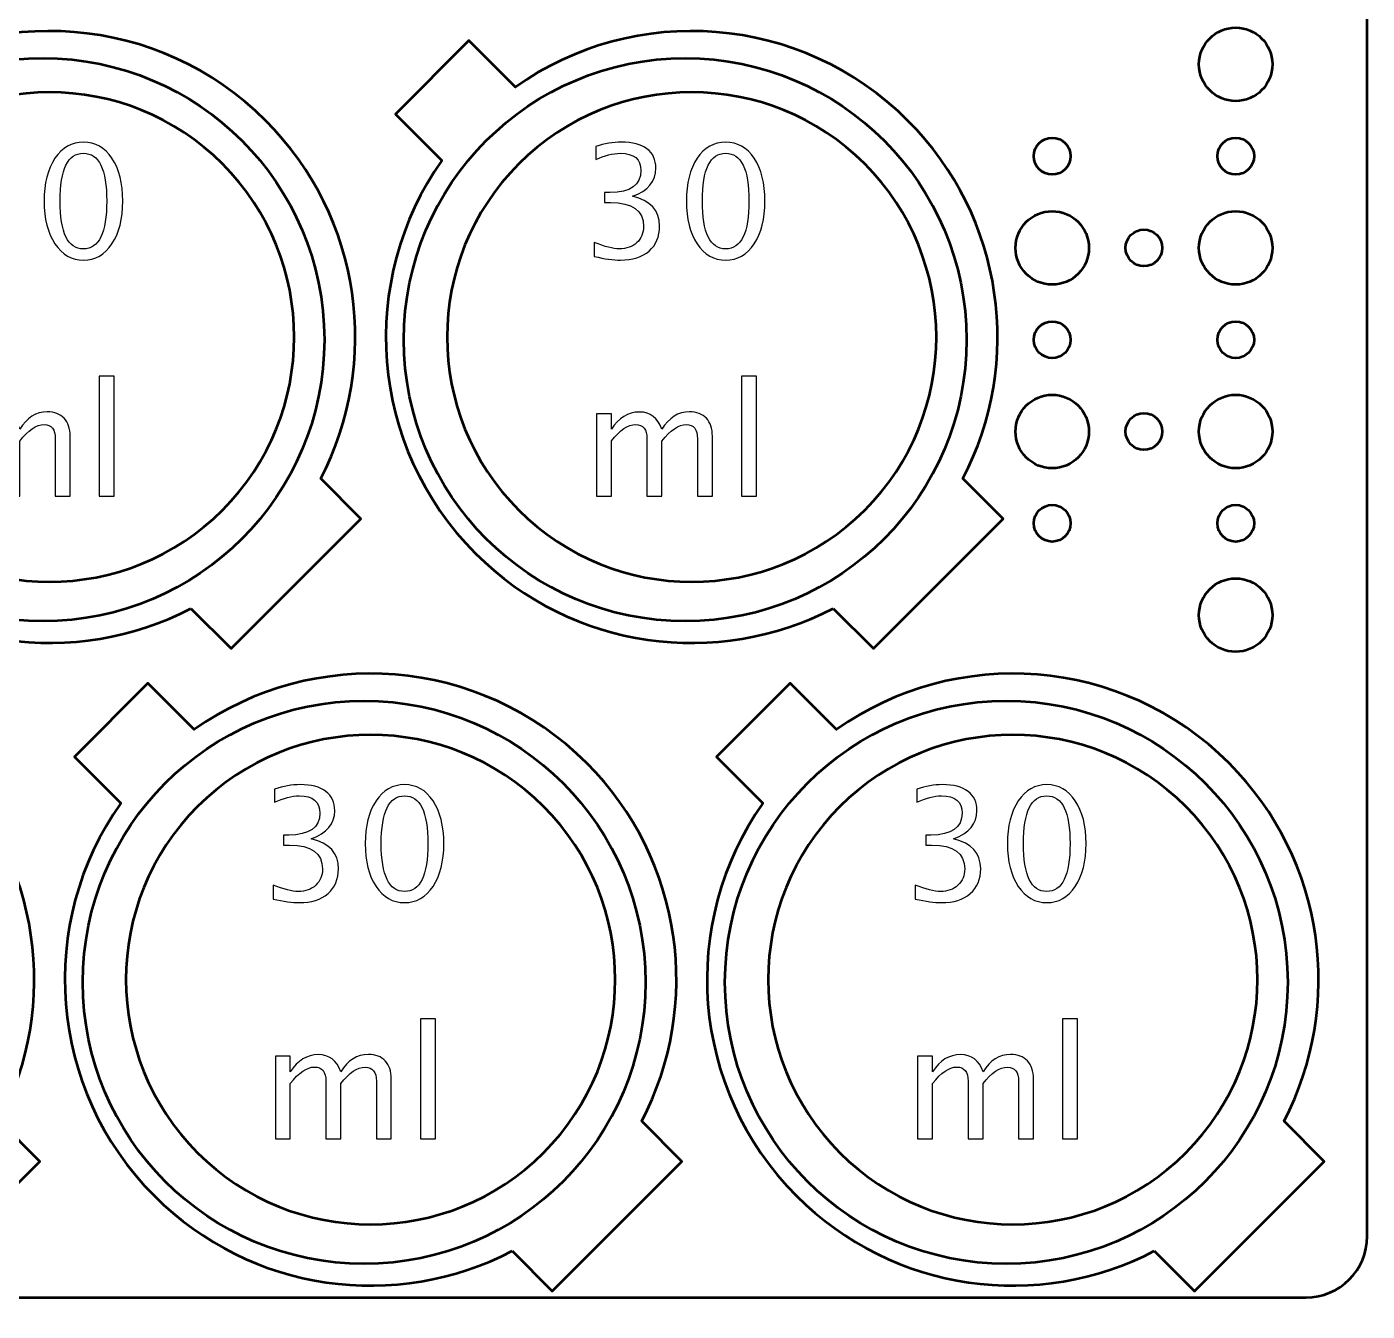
# Model space of a CAD drawing. Header units: centimetres. Extents: x -10.8 to 10.8, y -23.8 to 23.9.
# Drawn here: x -0.13 to 10.82, y 8 to 18.49 of the extents above; entities that cross this region are included whole.
import ezdxf

# ---------------------------------------------------------------- set-up
doc = ezdxf.new("R2010")
doc.units = ezdxf.units.CM
doc.header["$MEASUREMENT"] = 0
doc.layers.add('Layer 1', color=7, linetype='Continuous')

msp = doc.modelspace()

# ---------------------------------------------------------------- linework, layer by layer
at = {"layer": 'Layer 1', "lineweight": 53}
for centre, major_axis in [((9.75, 18.1875), (0, 0.3)), ((0, 15.9375), (0, 2.3)), ((5.25, 15.9375), (0, 2.3)), ((8.25, 17.4375), (0, 0.15)), ((9.75, 17.4375), (0, 0.15)), ((8.25, 16.6875), (0, 0.3)), ((9.75, 16.6875), (0, 0.3)), ((9, 16.6875), (0, 0.15)), ((8.25, 15.9375), (0, 0.15)), ((9.75, 15.9375), (0, 0.15)), ((8.25, 15.1875), (0, 0.3)), ((9.75, 15.1875), (0, 0.3)), ((9, 15.1875), (0, 0.15)), ((8.25, 14.4375), (0, 0.15)), ((9.75, 14.4375), (0, 0.15)), ((9.75, 13.6875), (0, 0.3)), ((2.625, 10.6875), (0, 2.3)), ((7.875, 10.6875), (0, 2.3))]:
    msp.add_ellipse(centre, major_axis=major_axis, ratio=1, dxfattribs=at)
msp.add_open_spline([(-10.825, 8.6125), (-10.825, 8.6125), (-10.825, 23.2625), (-10.825, 23.2625), (-10.825, 23.2625), (-10.825, 23.53864), (-10.60114, 23.7625), (-10.325, 23.7625), (-10.325, 23.7625), (-10.325, 23.7625), (10.325, 23.7625), (10.325, 23.7625), (10.325, 23.7625), (10.60114, 23.7625), (10.825, 23.53864), (10.825, 23.2625), (10.825, 23.2625), (10.825, 23.2625), (10.825, 8.6125), (10.825, 8.6125), (10.825, 8.6125), (10.825, 8.33636), (10.60114, 8.1125), (10.325, 8.1125), (10.325, 8.1125), (10.325, 8.1125), (-10.325, 8.1125), (-10.325, 8.1125), (-10.325, 8.1125), (-10.60114, 8.1125), (-10.825, 8.33636), (-10.825, 8.6125)], degree=3, knots=[0, 0, 0, 0, 0.11111111, 0.11111111, 0.11111111, 0.11111111, 0.22222222, 0.22222222, 0.22222222, 0.22222222, 0.33333333, 0.33333333, 0.33333333, 0.33333333, 0.44444444, 0.44444444, 0.44444444, 0.44444444, 0.55555556, 0.55555556, 0.55555556, 0.55555556, 0.66666667, 0.66666667, 0.66666667, 0.66666667, 0.77777778, 0.77777778, 0.77777778, 0.77777778, 1, 1, 1, 1], dxfattribs=at)
at = {"layer": 'Layer 1', "color": 4, "lineweight": 53}
for points, knots in [([(1.20948, 13.74236), (0.26702, 13.25044), (-0.9232, 13.40016), (-1.71473, 14.1917), (-1.71473, 14.1917), (-2.58859, 15.06556), (-2.68015, 16.42531), (-1.9897, 17.40116), (-1.9897, 17.40116), (-1.9897, 17.40116), (-2.36881, 17.78027), (-2.36881, 17.78027), (-2.36881, 17.78027), (-2.36881, 17.78027), (-1.76777, 18.38131), (-1.76777, 18.38131), (-1.76777, 18.38131), (-1.76777, 18.38131), (-1.38866, 18.0022), (-1.38866, 18.0022), (-1.38866, 18.0022), (-0.41281, 18.69265), (0.94694, 18.60109), (1.8208, 17.72723), (1.8208, 17.72723), (2.61234, 16.9357), (2.76206, 15.74548), (2.27014, 14.80302), (2.27014, 14.80302), (2.27014, 14.80302), (2.59862, 14.47454), (2.59862, 14.47454), (2.59862, 14.47454), (2.59862, 14.47454), (1.53796, 13.41388), (1.53796, 13.41388), (1.53796, 13.41388), (1.53796, 13.41388), (1.20948, 13.74236), (1.20948, 13.74236)], [0, 0, 0, 0, 0.09090909, 0.09090909, 0.09090909, 0.09090909, 0.18181818, 0.18181818, 0.18181818, 0.18181818, 0.27272727, 0.27272727, 0.27272727, 0.27272727, 0.36363636, 0.36363636, 0.36363636, 0.36363636, 0.45454545, 0.45454545, 0.45454545, 0.45454545, 0.54545455, 0.54545455, 0.54545455, 0.54545455, 0.63636364, 0.63636364, 0.63636364, 0.63636364, 0.72727273, 0.72727273, 0.72727273, 0.72727273, 0.81818182, 0.81818182, 0.81818182, 0.81818182, 1, 1, 1, 1]), ([(6.45948, 13.74236), (5.51702, 13.25044), (4.3268, 13.40016), (3.53527, 14.1917), (3.53527, 14.1917), (2.66141, 15.06556), (2.56985, 16.42531), (3.2603, 17.40116), (3.2603, 17.40116), (3.2603, 17.40116), (2.88119, 17.78027), (2.88119, 17.78027), (2.88119, 17.78027), (2.88119, 17.78027), (3.48223, 18.38131), (3.48223, 18.38131), (3.48223, 18.38131), (3.48223, 18.38131), (3.86134, 18.0022), (3.86134, 18.0022), (3.86134, 18.0022), (4.83719, 18.69265), (6.19694, 18.60109), (7.0708, 17.72723), (7.0708, 17.72723), (7.86234, 16.9357), (8.01206, 15.74548), (7.52014, 14.80302), (7.52014, 14.80302), (7.52014, 14.80302), (7.84862, 14.47454), (7.84862, 14.47454), (7.84862, 14.47454), (7.84862, 14.47454), (6.78796, 13.41388), (6.78796, 13.41388), (6.78796, 13.41388), (6.78796, 13.41388), (6.45948, 13.74236), (6.45948, 13.74236)], [0, 0, 0, 0, 0.09090909, 0.09090909, 0.09090909, 0.09090909, 0.18181818, 0.18181818, 0.18181818, 0.18181818, 0.27272727, 0.27272727, 0.27272727, 0.27272727, 0.36363636, 0.36363636, 0.36363636, 0.36363636, 0.45454545, 0.45454545, 0.45454545, 0.45454545, 0.54545455, 0.54545455, 0.54545455, 0.54545455, 0.63636364, 0.63636364, 0.63636364, 0.63636364, 0.72727273, 0.72727273, 0.72727273, 0.72727273, 0.81818182, 0.81818182, 0.81818182, 0.81818182, 1, 1, 1, 1]), ([(1.46725, 14.54525), (0.6862, 13.76421), (-0.58013, 13.76421), (-1.36118, 14.54525), (-1.36118, 14.54525), (-2.14223, 15.3263), (-2.14223, 16.59263), (-1.36118, 17.37368), (-1.36118, 17.37368), (-0.58013, 18.15473), (0.6862, 18.15473), (1.46725, 17.37368), (1.46725, 17.37368), (2.24829, 16.59263), (2.24829, 15.3263), (1.46725, 14.54525)], [0, 0, 0, 0, 0.2, 0.2, 0.2, 0.2, 0.4, 0.4, 0.4, 0.4, 0.6, 0.6, 0.6, 0.6, 1, 1, 1, 1]), ([(6.71725, 14.54525), (5.9362, 13.76421), (4.66987, 13.76421), (3.88882, 14.54525), (3.88882, 14.54525), (3.10777, 15.3263), (3.10777, 16.59263), (3.88882, 17.37368), (3.88882, 17.37368), (4.66987, 18.15473), (5.9362, 18.15473), (6.71725, 17.37368), (6.71725, 17.37368), (7.49829, 16.59263), (7.49829, 15.3263), (6.71725, 14.54525)], [0, 0, 0, 0, 0.2, 0.2, 0.2, 0.2, 0.4, 0.4, 0.4, 0.4, 0.6, 0.6, 0.6, 0.6, 1, 1, 1, 1]), ([(-1.41552, 8.49236), (-2.35798, 8.00044), (-3.5482, 8.15016), (-4.33973, 8.9417), (-4.33973, 8.9417), (-5.21359, 9.81556), (-5.30515, 11.17531), (-4.6147, 12.15116), (-4.6147, 12.15116), (-4.6147, 12.15116), (-4.99381, 12.53027), (-4.99381, 12.53027), (-4.99381, 12.53027), (-4.99381, 12.53027), (-4.39277, 13.13131), (-4.39277, 13.13131), (-4.39277, 13.13131), (-4.39277, 13.13131), (-4.01366, 12.7522), (-4.01366, 12.7522), (-4.01366, 12.7522), (-3.03781, 13.44265), (-1.67806, 13.35109), (-0.8042, 12.47723), (-0.8042, 12.47723), (-0.01266, 11.6857), (0.13706, 10.49548), (-0.35486, 9.55302), (-0.35486, 9.55302), (-0.35486, 9.55302), (-0.02638, 9.22454), (-0.02638, 9.22454), (-0.02638, 9.22454), (-0.02638, 9.22454), (-1.08704, 8.16388), (-1.08704, 8.16388), (-1.08704, 8.16388), (-1.08704, 8.16388), (-1.41552, 8.49236), (-1.41552, 8.49236)], [0, 0, 0, 0, 0.09090909, 0.09090909, 0.09090909, 0.09090909, 0.18181818, 0.18181818, 0.18181818, 0.18181818, 0.27272727, 0.27272727, 0.27272727, 0.27272727, 0.36363636, 0.36363636, 0.36363636, 0.36363636, 0.45454545, 0.45454545, 0.45454545, 0.45454545, 0.54545455, 0.54545455, 0.54545455, 0.54545455, 0.63636364, 0.63636364, 0.63636364, 0.63636364, 0.72727273, 0.72727273, 0.72727273, 0.72727273, 0.81818182, 0.81818182, 0.81818182, 0.81818182, 1, 1, 1, 1]), ([(3.83448, 8.49236), (2.89202, 8.00044), (1.7018, 8.15016), (0.91027, 8.9417), (0.91027, 8.9417), (0.03641, 9.81556), (-0.05515, 11.17531), (0.6353, 12.15116), (0.6353, 12.15116), (0.6353, 12.15116), (0.25619, 12.53027), (0.25619, 12.53027), (0.25619, 12.53027), (0.25619, 12.53027), (0.85723, 13.13131), (0.85723, 13.13131), (0.85723, 13.13131), (0.85723, 13.13131), (1.23634, 12.7522), (1.23634, 12.7522), (1.23634, 12.7522), (2.21219, 13.44265), (3.57194, 13.35109), (4.4458, 12.47723), (4.4458, 12.47723), (5.23734, 11.6857), (5.38706, 10.49548), (4.89514, 9.55302), (4.89514, 9.55302), (4.89514, 9.55302), (5.22362, 9.22454), (5.22362, 9.22454), (5.22362, 9.22454), (5.22362, 9.22454), (4.16296, 8.16388), (4.16296, 8.16388), (4.16296, 8.16388), (4.16296, 8.16388), (3.83448, 8.49236), (3.83448, 8.49236)], [0, 0, 0, 0, 0.09090909, 0.09090909, 0.09090909, 0.09090909, 0.18181818, 0.18181818, 0.18181818, 0.18181818, 0.27272727, 0.27272727, 0.27272727, 0.27272727, 0.36363636, 0.36363636, 0.36363636, 0.36363636, 0.45454545, 0.45454545, 0.45454545, 0.45454545, 0.54545455, 0.54545455, 0.54545455, 0.54545455, 0.63636364, 0.63636364, 0.63636364, 0.63636364, 0.72727273, 0.72727273, 0.72727273, 0.72727273, 0.81818182, 0.81818182, 0.81818182, 0.81818182, 1, 1, 1, 1]), ([(9.08448, 8.49236), (8.14202, 8.00044), (6.9518, 8.15016), (6.16027, 8.9417), (6.16027, 8.9417), (5.28641, 9.81556), (5.19485, 11.17531), (5.8853, 12.15116), (5.8853, 12.15116), (5.8853, 12.15116), (5.50619, 12.53027), (5.50619, 12.53027), (5.50619, 12.53027), (5.50619, 12.53027), (6.10723, 13.13131), (6.10723, 13.13131), (6.10723, 13.13131), (6.10723, 13.13131), (6.48634, 12.7522), (6.48634, 12.7522), (6.48634, 12.7522), (7.46219, 13.44265), (8.82194, 13.35109), (9.6958, 12.47723), (9.6958, 12.47723), (10.48734, 11.6857), (10.63706, 10.49548), (10.14514, 9.55302), (10.14514, 9.55302), (10.14514, 9.55302), (10.47362, 9.22454), (10.47362, 9.22454), (10.47362, 9.22454), (10.47362, 9.22454), (9.41296, 8.16388), (9.41296, 8.16388), (9.41296, 8.16388), (9.41296, 8.16388), (9.08448, 8.49236), (9.08448, 8.49236)], [0, 0, 0, 0, 0.09090909, 0.09090909, 0.09090909, 0.09090909, 0.18181818, 0.18181818, 0.18181818, 0.18181818, 0.27272727, 0.27272727, 0.27272727, 0.27272727, 0.36363636, 0.36363636, 0.36363636, 0.36363636, 0.45454545, 0.45454545, 0.45454545, 0.45454545, 0.54545455, 0.54545455, 0.54545455, 0.54545455, 0.63636364, 0.63636364, 0.63636364, 0.63636364, 0.72727273, 0.72727273, 0.72727273, 0.72727273, 0.81818182, 0.81818182, 0.81818182, 0.81818182, 1, 1, 1, 1]), ([(4.09225, 9.29525), (3.3112, 8.51421), (2.04487, 8.51421), (1.26382, 9.29525), (1.26382, 9.29525), (0.48277, 10.0763), (0.48277, 11.34263), (1.26382, 12.12368), (1.26382, 12.12368), (2.04487, 12.90473), (3.3112, 12.90473), (4.09225, 12.12368), (4.09225, 12.12368), (4.87329, 11.34263), (4.87329, 10.0763), (4.09225, 9.29525)], [0, 0, 0, 0, 0.2, 0.2, 0.2, 0.2, 0.4, 0.4, 0.4, 0.4, 0.6, 0.6, 0.6, 0.6, 1, 1, 1, 1]), ([(9.34225, 9.29525), (8.5612, 8.51421), (7.29487, 8.51421), (6.51382, 9.29525), (6.51382, 9.29525), (5.73277, 10.0763), (5.73277, 11.34263), (6.51382, 12.12368), (6.51382, 12.12368), (7.29487, 12.90473), (8.5612, 12.90473), (9.34225, 12.12368), (9.34225, 12.12368), (10.12329, 11.34263), (10.12329, 10.0763), (9.34225, 9.29525)], [0, 0, 0, 0, 0.2, 0.2, 0.2, 0.2, 0.4, 0.4, 0.4, 0.4, 0.6, 0.6, 0.6, 0.6, 1, 1, 1, 1])]:
    msp.add_open_spline(points, degree=3, knots=knots, dxfattribs=at)
at = {"layer": 'Layer 1', "color": 4}
for points, knots in [([(0.33049, 16.58831), (0.23418, 16.58831), (0.1565, 16.63255), (0.09766, 16.72081), (0.09766, 16.72081), (0.0386, 16.80908), (0.00918, 16.9255), (0.00918, 17.07028), (0.00918, 17.07028), (0.00918, 17.21506), (0.0386, 17.33147), (0.09766, 17.41974), (0.09766, 17.41974), (0.1565, 17.508), (0.23418, 17.55224), (0.33049, 17.55224), (0.33049, 17.55224), (0.42722, 17.55224), (0.5049, 17.50821), (0.56375, 17.42016), (0.56375, 17.42016), (0.62238, 17.33211), (0.6518, 17.21548), (0.6518, 17.07028), (0.6518, 17.07028), (0.6518, 16.9255), (0.62238, 16.80908), (0.56375, 16.72081), (0.56375, 16.72081), (0.5049, 16.63255), (0.42722, 16.58831), (0.33049, 16.58831)], [0, 0, 0, 0, 0.11111111, 0.11111111, 0.11111111, 0.11111111, 0.22222222, 0.22222222, 0.22222222, 0.22222222, 0.33333333, 0.33333333, 0.33333333, 0.33333333, 0.44444444, 0.44444444, 0.44444444, 0.44444444, 0.55555556, 0.55555556, 0.55555556, 0.55555556, 0.66666667, 0.66666667, 0.66666667, 0.66666667, 0.77777778, 0.77777778, 0.77777778, 0.77777778, 1, 1, 1, 1]), ([(4.50565, 16.61752), (4.50565, 16.61752), (4.50565, 16.73182), (4.50565, 16.73182), (4.50565, 16.73182), (4.59286, 16.69711), (4.66123, 16.67975), (4.71139, 16.67975), (4.71139, 16.67975), (4.77045, 16.67975), (4.81807, 16.69668), (4.85469, 16.73076), (4.85469, 16.73076), (4.89131, 16.76484), (4.90951, 16.80929), (4.90951, 16.8639), (4.90951, 16.8639), (4.90951, 16.99344), (4.81934, 17.05821), (4.639, 17.05821), (4.639, 17.05821), (4.639, 17.05821), (4.59074, 17.05821), (4.59074, 17.05821), (4.59074, 17.05821), (4.59074, 17.05821), (4.59074, 17.14013), (4.59074, 17.14013), (4.59074, 17.14013), (4.59074, 17.14013), (4.6335, 17.14076), (4.6335, 17.14076), (4.6335, 17.14076), (4.80304, 17.14076), (4.88792, 17.20045), (4.88792, 17.32004), (4.88792, 17.32004), (4.88792, 17.41381), (4.83162, 17.4608), (4.71922, 17.4608), (4.71922, 17.4608), (4.6589, 17.4608), (4.59201, 17.44344), (4.51835, 17.40873), (4.51835, 17.40873), (4.51835, 17.40873), (4.51835, 17.51541), (4.51835, 17.51541), (4.51835, 17.51541), (4.59053, 17.53996), (4.66017, 17.55224), (4.72705, 17.55224), (4.72705, 17.55224), (4.81807, 17.55224), (4.88813, 17.53404), (4.93682, 17.49763), (4.93682, 17.49763), (4.9855, 17.46144), (5.00984, 17.40873), (5.00984, 17.33973), (5.00984, 17.33973), (5.00984, 17.23199), (4.94613, 17.15515), (4.81849, 17.10943), (4.81849, 17.10943), (4.96645, 17.07493), (5.04032, 16.99386), (5.04032, 16.86581), (5.04032, 16.86581), (5.04032, 16.77945), (5.01175, 16.7115), (4.95481, 16.66218), (4.95481, 16.66218), (4.89787, 16.61286), (4.81955, 16.58831), (4.72007, 16.58831), (4.72007, 16.58831), (4.66334, 16.58831), (4.59201, 16.59805), (4.50565, 16.61752)], [0, 0, 0, 0, 0.04761905, 0.04761905, 0.04761905, 0.04761905, 0.0952381, 0.0952381, 0.0952381, 0.0952381, 0.14285714, 0.14285714, 0.14285714, 0.14285714, 0.19047619, 0.19047619, 0.19047619, 0.19047619, 0.23809524, 0.23809524, 0.23809524, 0.23809524, 0.28571429, 0.28571429, 0.28571429, 0.28571429, 0.33333333, 0.33333333, 0.33333333, 0.33333333, 0.38095238, 0.38095238, 0.38095238, 0.38095238, 0.42857143, 0.42857143, 0.42857143, 0.42857143, 0.47619048, 0.47619048, 0.47619048, 0.47619048, 0.52380952, 0.52380952, 0.52380952, 0.52380952, 0.57142857, 0.57142857, 0.57142857, 0.57142857, 0.61904762, 0.61904762, 0.61904762, 0.61904762, 0.66666667, 0.66666667, 0.66666667, 0.66666667, 0.71428571, 0.71428571, 0.71428571, 0.71428571, 0.76190476, 0.76190476, 0.76190476, 0.76190476, 0.80952381, 0.80952381, 0.80952381, 0.80952381, 0.85714286, 0.85714286, 0.85714286, 0.85714286, 0.9047619, 0.9047619, 0.9047619, 0.9047619, 1, 1, 1, 1]), ([(5.58049, 16.58831), (5.48418, 16.58831), (5.4065, 16.63255), (5.34766, 16.72081), (5.34766, 16.72081), (5.2886, 16.80908), (5.25918, 16.9255), (5.25918, 17.07028), (5.25918, 17.07028), (5.25918, 17.21506), (5.2886, 17.33147), (5.34766, 17.41974), (5.34766, 17.41974), (5.4065, 17.508), (5.48418, 17.55224), (5.58049, 17.55224), (5.58049, 17.55224), (5.67722, 17.55224), (5.7549, 17.50821), (5.81375, 17.42016), (5.81375, 17.42016), (5.87238, 17.33211), (5.9018, 17.21548), (5.9018, 17.07028), (5.9018, 17.07028), (5.9018, 16.9255), (5.87238, 16.80908), (5.81375, 16.72081), (5.81375, 16.72081), (5.7549, 16.63255), (5.67722, 16.58831), (5.58049, 16.58831)], [0, 0, 0, 0, 0.11111111, 0.11111111, 0.11111111, 0.11111111, 0.22222222, 0.22222222, 0.22222222, 0.22222222, 0.33333333, 0.33333333, 0.33333333, 0.33333333, 0.44444444, 0.44444444, 0.44444444, 0.44444444, 0.55555556, 0.55555556, 0.55555556, 0.55555556, 0.66666667, 0.66666667, 0.66666667, 0.66666667, 0.77777778, 0.77777778, 0.77777778, 0.77777778, 1, 1, 1, 1]), ([(0.33028, 16.67975), (0.45749, 16.67975), (0.52099, 16.80993), (0.52099, 17.07028), (0.52099, 17.07028), (0.52099, 17.33063), (0.45749, 17.4608), (0.33028, 17.4608), (0.33028, 17.4608), (0.20349, 17.4608), (0.13999, 17.33063), (0.13999, 17.07028), (0.13999, 17.07028), (0.13999, 16.80993), (0.20349, 16.67975), (0.33028, 16.67975)], [0, 0, 0, 0, 0.2, 0.2, 0.2, 0.2, 0.4, 0.4, 0.4, 0.4, 0.6, 0.6, 0.6, 0.6, 1, 1, 1, 1]), ([(5.58028, 16.67975), (5.70749, 16.67975), (5.77099, 16.80993), (5.77099, 17.07028), (5.77099, 17.07028), (5.77099, 17.33063), (5.70749, 17.4608), (5.58028, 17.4608), (5.58028, 17.4608), (5.45349, 17.4608), (5.38999, 17.33063), (5.38999, 17.07028), (5.38999, 17.07028), (5.38999, 16.80993), (5.45349, 16.67975), (5.58028, 16.67975)], [0, 0, 0, 0, 0.2, 0.2, 0.2, 0.2, 0.4, 0.4, 0.4, 0.4, 0.6, 0.6, 0.6, 0.6, 1, 1, 1, 1]), ([(0.46045, 14.6596), (0.46045, 14.6596), (0.46045, 15.63877), (0.46045, 15.63877), (0.46045, 15.63877), (0.46045, 15.63877), (0.58237, 15.63877), (0.58237, 15.63877), (0.58237, 15.63877), (0.58237, 15.63877), (0.58237, 14.6596), (0.58237, 14.6596), (0.58237, 14.6596), (0.58237, 14.6596), (0.46045, 14.6596), (0.46045, 14.6596)], [0, 0, 0, 0, 0.2, 0.2, 0.2, 0.2, 0.4, 0.4, 0.4, 0.4, 0.6, 0.6, 0.6, 0.6, 1, 1, 1, 1]), ([(5.71045, 14.6596), (5.71045, 14.6596), (5.71045, 15.63877), (5.71045, 15.63877), (5.71045, 15.63877), (5.71045, 15.63877), (5.83237, 15.63877), (5.83237, 15.63877), (5.83237, 15.63877), (5.83237, 15.63877), (5.83237, 14.6596), (5.83237, 14.6596), (5.83237, 14.6596), (5.83237, 14.6596), (5.71045, 14.6596), (5.71045, 14.6596)], [0, 0, 0, 0, 0.2, 0.2, 0.2, 0.2, 0.4, 0.4, 0.4, 0.4, 0.6, 0.6, 0.6, 0.6, 1, 1, 1, 1]), ([(-0.72531, 14.6596), (-0.72531, 14.6596), (-0.72531, 15.3327), (-0.72531, 15.3327), (-0.72531, 15.3327), (-0.72531, 15.3327), (-0.60339, 15.3327), (-0.60339, 15.3327), (-0.60339, 15.3327), (-0.60339, 15.3327), (-0.60339, 15.20549), (-0.60339, 15.20549), (-0.60339, 15.20549), (-0.54391, 15.29968), (-0.46771, 15.34667), (-0.37437, 15.34667), (-0.37437, 15.34667), (-0.28441, 15.34667), (-0.22324, 15.29968), (-0.19064, 15.20549), (-0.19064, 15.20549), (-0.13285, 15.30053), (-0.0575, 15.34794), (0.035, 15.34794), (0.035, 15.34794), (0.09405, 15.34794), (0.13998, 15.33058), (0.17279, 15.29566), (0.17279, 15.29566), (0.2056, 15.26073), (0.22211, 15.21184), (0.22211, 15.14897), (0.22211, 15.14897), (0.22211, 15.14897), (0.22211, 14.6596), (0.22211, 14.6596), (0.22211, 14.6596), (0.22211, 14.6596), (0.10019, 14.6596), (0.10019, 14.6596), (0.10019, 14.6596), (0.10019, 14.6596), (0.10019, 15.12887), (0.10019, 15.12887), (0.10019, 15.12887), (0.10019, 15.20549), (0.06971, 15.2438), (0.00875, 15.2438), (0.00875, 15.2438), (-0.05454, 15.2438), (-0.121, 15.19914), (-0.19064, 15.1096), (-0.19064, 15.1096), (-0.19064, 15.1096), (-0.19064, 14.6596), (-0.19064, 14.6596), (-0.19064, 14.6596), (-0.19064, 14.6596), (-0.31256, 14.6596), (-0.31256, 14.6596), (-0.31256, 14.6596), (-0.31256, 14.6596), (-0.31256, 15.12929), (-0.31256, 15.12929), (-0.31256, 15.12929), (-0.31256, 15.20655), (-0.34346, 15.24507), (-0.40548, 15.24507), (-0.40548, 15.24507), (-0.46708, 15.24507), (-0.53312, 15.2002), (-0.60339, 15.11024), (-0.60339, 15.11024), (-0.60339, 15.11024), (-0.60339, 14.6596), (-0.60339, 14.6596), (-0.60339, 14.6596), (-0.60339, 14.6596), (-0.72531, 14.6596), (-0.72531, 14.6596)], [0, 0, 0, 0, 0.04761905, 0.04761905, 0.04761905, 0.04761905, 0.0952381, 0.0952381, 0.0952381, 0.0952381, 0.14285714, 0.14285714, 0.14285714, 0.14285714, 0.19047619, 0.19047619, 0.19047619, 0.19047619, 0.23809524, 0.23809524, 0.23809524, 0.23809524, 0.28571429, 0.28571429, 0.28571429, 0.28571429, 0.33333333, 0.33333333, 0.33333333, 0.33333333, 0.38095238, 0.38095238, 0.38095238, 0.38095238, 0.42857143, 0.42857143, 0.42857143, 0.42857143, 0.47619048, 0.47619048, 0.47619048, 0.47619048, 0.52380952, 0.52380952, 0.52380952, 0.52380952, 0.57142857, 0.57142857, 0.57142857, 0.57142857, 0.61904762, 0.61904762, 0.61904762, 0.61904762, 0.66666667, 0.66666667, 0.66666667, 0.66666667, 0.71428571, 0.71428571, 0.71428571, 0.71428571, 0.76190476, 0.76190476, 0.76190476, 0.76190476, 0.80952381, 0.80952381, 0.80952381, 0.80952381, 0.85714286, 0.85714286, 0.85714286, 0.85714286, 0.9047619, 0.9047619, 0.9047619, 0.9047619, 1, 1, 1, 1]), ([(4.52469, 14.6596), (4.52469, 14.6596), (4.52469, 15.3327), (4.52469, 15.3327), (4.52469, 15.3327), (4.52469, 15.3327), (4.64661, 15.3327), (4.64661, 15.3327), (4.64661, 15.3327), (4.64661, 15.3327), (4.64661, 15.20549), (4.64661, 15.20549), (4.64661, 15.20549), (4.70609, 15.29968), (4.78229, 15.34667), (4.87563, 15.34667), (4.87563, 15.34667), (4.96559, 15.34667), (5.02676, 15.29968), (5.05936, 15.20549), (5.05936, 15.20549), (5.11715, 15.30053), (5.1925, 15.34794), (5.285, 15.34794), (5.285, 15.34794), (5.34405, 15.34794), (5.38998, 15.33058), (5.42279, 15.29566), (5.42279, 15.29566), (5.4556, 15.26073), (5.47211, 15.21184), (5.47211, 15.14897), (5.47211, 15.14897), (5.47211, 15.14897), (5.47211, 14.6596), (5.47211, 14.6596), (5.47211, 14.6596), (5.47211, 14.6596), (5.35019, 14.6596), (5.35019, 14.6596), (5.35019, 14.6596), (5.35019, 14.6596), (5.35019, 15.12887), (5.35019, 15.12887), (5.35019, 15.12887), (5.35019, 15.20549), (5.31971, 15.2438), (5.25875, 15.2438), (5.25875, 15.2438), (5.19546, 15.2438), (5.129, 15.19914), (5.05936, 15.1096), (5.05936, 15.1096), (5.05936, 15.1096), (5.05936, 14.6596), (5.05936, 14.6596), (5.05936, 14.6596), (5.05936, 14.6596), (4.93744, 14.6596), (4.93744, 14.6596), (4.93744, 14.6596), (4.93744, 14.6596), (4.93744, 15.12929), (4.93744, 15.12929), (4.93744, 15.12929), (4.93744, 15.20655), (4.90654, 15.24507), (4.84452, 15.24507), (4.84452, 15.24507), (4.78292, 15.24507), (4.71688, 15.2002), (4.64661, 15.11024), (4.64661, 15.11024), (4.64661, 15.11024), (4.64661, 14.6596), (4.64661, 14.6596), (4.64661, 14.6596), (4.64661, 14.6596), (4.52469, 14.6596), (4.52469, 14.6596)], [0, 0, 0, 0, 0.04761905, 0.04761905, 0.04761905, 0.04761905, 0.0952381, 0.0952381, 0.0952381, 0.0952381, 0.14285714, 0.14285714, 0.14285714, 0.14285714, 0.19047619, 0.19047619, 0.19047619, 0.19047619, 0.23809524, 0.23809524, 0.23809524, 0.23809524, 0.28571429, 0.28571429, 0.28571429, 0.28571429, 0.33333333, 0.33333333, 0.33333333, 0.33333333, 0.38095238, 0.38095238, 0.38095238, 0.38095238, 0.42857143, 0.42857143, 0.42857143, 0.42857143, 0.47619048, 0.47619048, 0.47619048, 0.47619048, 0.52380952, 0.52380952, 0.52380952, 0.52380952, 0.57142857, 0.57142857, 0.57142857, 0.57142857, 0.61904762, 0.61904762, 0.61904762, 0.61904762, 0.66666667, 0.66666667, 0.66666667, 0.66666667, 0.71428571, 0.71428571, 0.71428571, 0.71428571, 0.76190476, 0.76190476, 0.76190476, 0.76190476, 0.80952381, 0.80952381, 0.80952381, 0.80952381, 0.85714286, 0.85714286, 0.85714286, 0.85714286, 0.9047619, 0.9047619, 0.9047619, 0.9047619, 1, 1, 1, 1]), ([(1.88065, 11.36752), (1.88065, 11.36752), (1.88065, 11.48182), (1.88065, 11.48182), (1.88065, 11.48182), (1.96786, 11.44711), (2.03623, 11.42975), (2.08639, 11.42975), (2.08639, 11.42975), (2.14545, 11.42975), (2.19307, 11.44668), (2.22969, 11.48076), (2.22969, 11.48076), (2.26631, 11.51484), (2.28451, 11.55929), (2.28451, 11.6139), (2.28451, 11.6139), (2.28451, 11.74344), (2.19434, 11.80821), (2.014, 11.80821), (2.014, 11.80821), (2.014, 11.80821), (1.96574, 11.80821), (1.96574, 11.80821), (1.96574, 11.80821), (1.96574, 11.80821), (1.96574, 11.89013), (1.96574, 11.89013), (1.96574, 11.89013), (1.96574, 11.89013), (2.0085, 11.89076), (2.0085, 11.89076), (2.0085, 11.89076), (2.17804, 11.89076), (2.26292, 11.95045), (2.26292, 12.07004), (2.26292, 12.07004), (2.26292, 12.16381), (2.20662, 12.2108), (2.09422, 12.2108), (2.09422, 12.2108), (2.0339, 12.2108), (1.96701, 12.19344), (1.89335, 12.15873), (1.89335, 12.15873), (1.89335, 12.15873), (1.89335, 12.26541), (1.89335, 12.26541), (1.89335, 12.26541), (1.96553, 12.28996), (2.03517, 12.30224), (2.10205, 12.30224), (2.10205, 12.30224), (2.19307, 12.30224), (2.26313, 12.28404), (2.31182, 12.24763), (2.31182, 12.24763), (2.3605, 12.21144), (2.38484, 12.15873), (2.38484, 12.08973), (2.38484, 12.08973), (2.38484, 11.98199), (2.32113, 11.90515), (2.19349, 11.85943), (2.19349, 11.85943), (2.34145, 11.82493), (2.41532, 11.74386), (2.41532, 11.61581), (2.41532, 11.61581), (2.41532, 11.52945), (2.38675, 11.4615), (2.32981, 11.41218), (2.32981, 11.41218), (2.27287, 11.36286), (2.19455, 11.33831), (2.09507, 11.33831), (2.09507, 11.33831), (2.03834, 11.33831), (1.96701, 11.34805), (1.88065, 11.36752)], [0, 0, 0, 0, 0.04761905, 0.04761905, 0.04761905, 0.04761905, 0.0952381, 0.0952381, 0.0952381, 0.0952381, 0.14285714, 0.14285714, 0.14285714, 0.14285714, 0.19047619, 0.19047619, 0.19047619, 0.19047619, 0.23809524, 0.23809524, 0.23809524, 0.23809524, 0.28571429, 0.28571429, 0.28571429, 0.28571429, 0.33333333, 0.33333333, 0.33333333, 0.33333333, 0.38095238, 0.38095238, 0.38095238, 0.38095238, 0.42857143, 0.42857143, 0.42857143, 0.42857143, 0.47619048, 0.47619048, 0.47619048, 0.47619048, 0.52380952, 0.52380952, 0.52380952, 0.52380952, 0.57142857, 0.57142857, 0.57142857, 0.57142857, 0.61904762, 0.61904762, 0.61904762, 0.61904762, 0.66666667, 0.66666667, 0.66666667, 0.66666667, 0.71428571, 0.71428571, 0.71428571, 0.71428571, 0.76190476, 0.76190476, 0.76190476, 0.76190476, 0.80952381, 0.80952381, 0.80952381, 0.80952381, 0.85714286, 0.85714286, 0.85714286, 0.85714286, 0.9047619, 0.9047619, 0.9047619, 0.9047619, 1, 1, 1, 1]), ([(2.95549, 11.33831), (2.85918, 11.33831), (2.7815, 11.38255), (2.72266, 11.47081), (2.72266, 11.47081), (2.6636, 11.55908), (2.63418, 11.6755), (2.63418, 11.82028), (2.63418, 11.82028), (2.63418, 11.96506), (2.6636, 12.08147), (2.72266, 12.16974), (2.72266, 12.16974), (2.7815, 12.258), (2.85918, 12.30224), (2.95549, 12.30224), (2.95549, 12.30224), (3.05222, 12.30224), (3.1299, 12.25821), (3.18875, 12.17016), (3.18875, 12.17016), (3.24738, 12.08211), (3.2768, 11.96548), (3.2768, 11.82028), (3.2768, 11.82028), (3.2768, 11.6755), (3.24738, 11.55908), (3.18875, 11.47081), (3.18875, 11.47081), (3.1299, 11.38255), (3.05222, 11.33831), (2.95549, 11.33831)], [0, 0, 0, 0, 0.11111111, 0.11111111, 0.11111111, 0.11111111, 0.22222222, 0.22222222, 0.22222222, 0.22222222, 0.33333333, 0.33333333, 0.33333333, 0.33333333, 0.44444444, 0.44444444, 0.44444444, 0.44444444, 0.55555556, 0.55555556, 0.55555556, 0.55555556, 0.66666667, 0.66666667, 0.66666667, 0.66666667, 0.77777778, 0.77777778, 0.77777778, 0.77777778, 1, 1, 1, 1]), ([(7.13065, 11.36752), (7.13065, 11.36752), (7.13065, 11.48182), (7.13065, 11.48182), (7.13065, 11.48182), (7.21786, 11.44711), (7.28623, 11.42975), (7.33639, 11.42975), (7.33639, 11.42975), (7.39545, 11.42975), (7.44307, 11.44668), (7.47969, 11.48076), (7.47969, 11.48076), (7.51631, 11.51484), (7.53451, 11.55929), (7.53451, 11.6139), (7.53451, 11.6139), (7.53451, 11.74344), (7.44434, 11.80821), (7.264, 11.80821), (7.264, 11.80821), (7.264, 11.80821), (7.21574, 11.80821), (7.21574, 11.80821), (7.21574, 11.80821), (7.21574, 11.80821), (7.21574, 11.89013), (7.21574, 11.89013), (7.21574, 11.89013), (7.21574, 11.89013), (7.2585, 11.89076), (7.2585, 11.89076), (7.2585, 11.89076), (7.42804, 11.89076), (7.51292, 11.95045), (7.51292, 12.07004), (7.51292, 12.07004), (7.51292, 12.16381), (7.45662, 12.2108), (7.34422, 12.2108), (7.34422, 12.2108), (7.2839, 12.2108), (7.21701, 12.19344), (7.14335, 12.15873), (7.14335, 12.15873), (7.14335, 12.15873), (7.14335, 12.26541), (7.14335, 12.26541), (7.14335, 12.26541), (7.21553, 12.28996), (7.28517, 12.30224), (7.35205, 12.30224), (7.35205, 12.30224), (7.44307, 12.30224), (7.51313, 12.28404), (7.56182, 12.24763), (7.56182, 12.24763), (7.6105, 12.21144), (7.63484, 12.15873), (7.63484, 12.08973), (7.63484, 12.08973), (7.63484, 11.98199), (7.57113, 11.90515), (7.44349, 11.85943), (7.44349, 11.85943), (7.59145, 11.82493), (7.66532, 11.74386), (7.66532, 11.61581), (7.66532, 11.61581), (7.66532, 11.52945), (7.63675, 11.4615), (7.57981, 11.41218), (7.57981, 11.41218), (7.52287, 11.36286), (7.44455, 11.33831), (7.34507, 11.33831), (7.34507, 11.33831), (7.28834, 11.33831), (7.21701, 11.34805), (7.13065, 11.36752)], [0, 0, 0, 0, 0.04761905, 0.04761905, 0.04761905, 0.04761905, 0.0952381, 0.0952381, 0.0952381, 0.0952381, 0.14285714, 0.14285714, 0.14285714, 0.14285714, 0.19047619, 0.19047619, 0.19047619, 0.19047619, 0.23809524, 0.23809524, 0.23809524, 0.23809524, 0.28571429, 0.28571429, 0.28571429, 0.28571429, 0.33333333, 0.33333333, 0.33333333, 0.33333333, 0.38095238, 0.38095238, 0.38095238, 0.38095238, 0.42857143, 0.42857143, 0.42857143, 0.42857143, 0.47619048, 0.47619048, 0.47619048, 0.47619048, 0.52380952, 0.52380952, 0.52380952, 0.52380952, 0.57142857, 0.57142857, 0.57142857, 0.57142857, 0.61904762, 0.61904762, 0.61904762, 0.61904762, 0.66666667, 0.66666667, 0.66666667, 0.66666667, 0.71428571, 0.71428571, 0.71428571, 0.71428571, 0.76190476, 0.76190476, 0.76190476, 0.76190476, 0.80952381, 0.80952381, 0.80952381, 0.80952381, 0.85714286, 0.85714286, 0.85714286, 0.85714286, 0.9047619, 0.9047619, 0.9047619, 0.9047619, 1, 1, 1, 1]), ([(8.20549, 11.33831), (8.10918, 11.33831), (8.0315, 11.38255), (7.97266, 11.47081), (7.97266, 11.47081), (7.9136, 11.55908), (7.88418, 11.6755), (7.88418, 11.82028), (7.88418, 11.82028), (7.88418, 11.96506), (7.9136, 12.08147), (7.97266, 12.16974), (7.97266, 12.16974), (8.0315, 12.258), (8.10918, 12.30224), (8.20549, 12.30224), (8.20549, 12.30224), (8.30222, 12.30224), (8.3799, 12.25821), (8.43875, 12.17016), (8.43875, 12.17016), (8.49738, 12.08211), (8.5268, 11.96548), (8.5268, 11.82028), (8.5268, 11.82028), (8.5268, 11.6755), (8.49738, 11.55908), (8.43875, 11.47081), (8.43875, 11.47081), (8.3799, 11.38255), (8.30222, 11.33831), (8.20549, 11.33831)], [0, 0, 0, 0, 0.11111111, 0.11111111, 0.11111111, 0.11111111, 0.22222222, 0.22222222, 0.22222222, 0.22222222, 0.33333333, 0.33333333, 0.33333333, 0.33333333, 0.44444444, 0.44444444, 0.44444444, 0.44444444, 0.55555556, 0.55555556, 0.55555556, 0.55555556, 0.66666667, 0.66666667, 0.66666667, 0.66666667, 0.77777778, 0.77777778, 0.77777778, 0.77777778, 1, 1, 1, 1]), ([(2.95528, 11.42975), (3.08249, 11.42975), (3.14599, 11.55993), (3.14599, 11.82028), (3.14599, 11.82028), (3.14599, 12.08063), (3.08249, 12.2108), (2.95528, 12.2108), (2.95528, 12.2108), (2.82849, 12.2108), (2.76499, 12.08063), (2.76499, 11.82028), (2.76499, 11.82028), (2.76499, 11.55993), (2.82849, 11.42975), (2.95528, 11.42975)], [0, 0, 0, 0, 0.2, 0.2, 0.2, 0.2, 0.4, 0.4, 0.4, 0.4, 0.6, 0.6, 0.6, 0.6, 1, 1, 1, 1]), ([(8.20528, 11.42975), (8.33249, 11.42975), (8.39599, 11.55993), (8.39599, 11.82028), (8.39599, 11.82028), (8.39599, 12.08063), (8.33249, 12.2108), (8.20528, 12.2108), (8.20528, 12.2108), (8.07849, 12.2108), (8.01499, 12.08063), (8.01499, 11.82028), (8.01499, 11.82028), (8.01499, 11.55993), (8.07849, 11.42975), (8.20528, 11.42975)], [0, 0, 0, 0, 0.2, 0.2, 0.2, 0.2, 0.4, 0.4, 0.4, 0.4, 0.6, 0.6, 0.6, 0.6, 1, 1, 1, 1]), ([(3.08545, 9.4096), (3.08545, 9.4096), (3.08545, 10.38877), (3.08545, 10.38877), (3.08545, 10.38877), (3.08545, 10.38877), (3.20737, 10.38877), (3.20737, 10.38877), (3.20737, 10.38877), (3.20737, 10.38877), (3.20737, 9.4096), (3.20737, 9.4096), (3.20737, 9.4096), (3.20737, 9.4096), (3.08545, 9.4096), (3.08545, 9.4096)], [0, 0, 0, 0, 0.2, 0.2, 0.2, 0.2, 0.4, 0.4, 0.4, 0.4, 0.6, 0.6, 0.6, 0.6, 1, 1, 1, 1]), ([(8.33545, 9.4096), (8.33545, 9.4096), (8.33545, 10.38877), (8.33545, 10.38877), (8.33545, 10.38877), (8.33545, 10.38877), (8.45737, 10.38877), (8.45737, 10.38877), (8.45737, 10.38877), (8.45737, 10.38877), (8.45737, 9.4096), (8.45737, 9.4096), (8.45737, 9.4096), (8.45737, 9.4096), (8.33545, 9.4096), (8.33545, 9.4096)], [0, 0, 0, 0, 0.2, 0.2, 0.2, 0.2, 0.4, 0.4, 0.4, 0.4, 0.6, 0.6, 0.6, 0.6, 1, 1, 1, 1]), ([(1.89969, 9.4096), (1.89969, 9.4096), (1.89969, 10.0827), (1.89969, 10.0827), (1.89969, 10.0827), (1.89969, 10.0827), (2.02161, 10.0827), (2.02161, 10.0827), (2.02161, 10.0827), (2.02161, 10.0827), (2.02161, 9.95549), (2.02161, 9.95549), (2.02161, 9.95549), (2.08109, 10.04968), (2.15729, 10.09667), (2.25063, 10.09667), (2.25063, 10.09667), (2.34059, 10.09667), (2.40176, 10.04968), (2.43436, 9.95549), (2.43436, 9.95549), (2.49215, 10.05053), (2.5675, 10.09794), (2.66, 10.09794), (2.66, 10.09794), (2.71905, 10.09794), (2.76498, 10.08058), (2.79779, 10.04566), (2.79779, 10.04566), (2.8306, 10.01073), (2.84711, 9.96184), (2.84711, 9.89897), (2.84711, 9.89897), (2.84711, 9.89897), (2.84711, 9.4096), (2.84711, 9.4096), (2.84711, 9.4096), (2.84711, 9.4096), (2.72519, 9.4096), (2.72519, 9.4096), (2.72519, 9.4096), (2.72519, 9.4096), (2.72519, 9.87887), (2.72519, 9.87887), (2.72519, 9.87887), (2.72519, 9.95549), (2.69471, 9.9938), (2.63375, 9.9938), (2.63375, 9.9938), (2.57046, 9.9938), (2.504, 9.94914), (2.43436, 9.8596), (2.43436, 9.8596), (2.43436, 9.8596), (2.43436, 9.4096), (2.43436, 9.4096), (2.43436, 9.4096), (2.43436, 9.4096), (2.31244, 9.4096), (2.31244, 9.4096), (2.31244, 9.4096), (2.31244, 9.4096), (2.31244, 9.87929), (2.31244, 9.87929), (2.31244, 9.87929), (2.31244, 9.95655), (2.28154, 9.99507), (2.21952, 9.99507), (2.21952, 9.99507), (2.15792, 9.99507), (2.09188, 9.9502), (2.02161, 9.86024), (2.02161, 9.86024), (2.02161, 9.86024), (2.02161, 9.4096), (2.02161, 9.4096), (2.02161, 9.4096), (2.02161, 9.4096), (1.89969, 9.4096), (1.89969, 9.4096)], [0, 0, 0, 0, 0.04761905, 0.04761905, 0.04761905, 0.04761905, 0.0952381, 0.0952381, 0.0952381, 0.0952381, 0.14285714, 0.14285714, 0.14285714, 0.14285714, 0.19047619, 0.19047619, 0.19047619, 0.19047619, 0.23809524, 0.23809524, 0.23809524, 0.23809524, 0.28571429, 0.28571429, 0.28571429, 0.28571429, 0.33333333, 0.33333333, 0.33333333, 0.33333333, 0.38095238, 0.38095238, 0.38095238, 0.38095238, 0.42857143, 0.42857143, 0.42857143, 0.42857143, 0.47619048, 0.47619048, 0.47619048, 0.47619048, 0.52380952, 0.52380952, 0.52380952, 0.52380952, 0.57142857, 0.57142857, 0.57142857, 0.57142857, 0.61904762, 0.61904762, 0.61904762, 0.61904762, 0.66666667, 0.66666667, 0.66666667, 0.66666667, 0.71428571, 0.71428571, 0.71428571, 0.71428571, 0.76190476, 0.76190476, 0.76190476, 0.76190476, 0.80952381, 0.80952381, 0.80952381, 0.80952381, 0.85714286, 0.85714286, 0.85714286, 0.85714286, 0.9047619, 0.9047619, 0.9047619, 0.9047619, 1, 1, 1, 1]), ([(7.14969, 9.4096), (7.14969, 9.4096), (7.14969, 10.0827), (7.14969, 10.0827), (7.14969, 10.0827), (7.14969, 10.0827), (7.27161, 10.0827), (7.27161, 10.0827), (7.27161, 10.0827), (7.27161, 10.0827), (7.27161, 9.95549), (7.27161, 9.95549), (7.27161, 9.95549), (7.33109, 10.04968), (7.40729, 10.09667), (7.50063, 10.09667), (7.50063, 10.09667), (7.59059, 10.09667), (7.65176, 10.04968), (7.68436, 9.95549), (7.68436, 9.95549), (7.74215, 10.05053), (7.8175, 10.09794), (7.91, 10.09794), (7.91, 10.09794), (7.96905, 10.09794), (8.01498, 10.08058), (8.04779, 10.04566), (8.04779, 10.04566), (8.0806, 10.01073), (8.09711, 9.96184), (8.09711, 9.89897), (8.09711, 9.89897), (8.09711, 9.89897), (8.09711, 9.4096), (8.09711, 9.4096), (8.09711, 9.4096), (8.09711, 9.4096), (7.97519, 9.4096), (7.97519, 9.4096), (7.97519, 9.4096), (7.97519, 9.4096), (7.97519, 9.87887), (7.97519, 9.87887), (7.97519, 9.87887), (7.97519, 9.95549), (7.94471, 9.9938), (7.88375, 9.9938), (7.88375, 9.9938), (7.82046, 9.9938), (7.754, 9.94914), (7.68436, 9.8596), (7.68436, 9.8596), (7.68436, 9.8596), (7.68436, 9.4096), (7.68436, 9.4096), (7.68436, 9.4096), (7.68436, 9.4096), (7.56244, 9.4096), (7.56244, 9.4096), (7.56244, 9.4096), (7.56244, 9.4096), (7.56244, 9.87929), (7.56244, 9.87929), (7.56244, 9.87929), (7.56244, 9.95655), (7.53154, 9.99507), (7.46952, 9.99507), (7.46952, 9.99507), (7.40792, 9.99507), (7.34188, 9.9502), (7.27161, 9.86024), (7.27161, 9.86024), (7.27161, 9.86024), (7.27161, 9.4096), (7.27161, 9.4096), (7.27161, 9.4096), (7.27161, 9.4096), (7.14969, 9.4096), (7.14969, 9.4096)], [0, 0, 0, 0, 0.04761905, 0.04761905, 0.04761905, 0.04761905, 0.0952381, 0.0952381, 0.0952381, 0.0952381, 0.14285714, 0.14285714, 0.14285714, 0.14285714, 0.19047619, 0.19047619, 0.19047619, 0.19047619, 0.23809524, 0.23809524, 0.23809524, 0.23809524, 0.28571429, 0.28571429, 0.28571429, 0.28571429, 0.33333333, 0.33333333, 0.33333333, 0.33333333, 0.38095238, 0.38095238, 0.38095238, 0.38095238, 0.42857143, 0.42857143, 0.42857143, 0.42857143, 0.47619048, 0.47619048, 0.47619048, 0.47619048, 0.52380952, 0.52380952, 0.52380952, 0.52380952, 0.57142857, 0.57142857, 0.57142857, 0.57142857, 0.61904762, 0.61904762, 0.61904762, 0.61904762, 0.66666667, 0.66666667, 0.66666667, 0.66666667, 0.71428571, 0.71428571, 0.71428571, 0.71428571, 0.76190476, 0.76190476, 0.76190476, 0.76190476, 0.80952381, 0.80952381, 0.80952381, 0.80952381, 0.85714286, 0.85714286, 0.85714286, 0.85714286, 0.9047619, 0.9047619, 0.9047619, 0.9047619, 1, 1, 1, 1])]:
    msp.add_open_spline(points, degree=3, knots=knots, dxfattribs=at)

doc.saveas('drawing.dxf')
